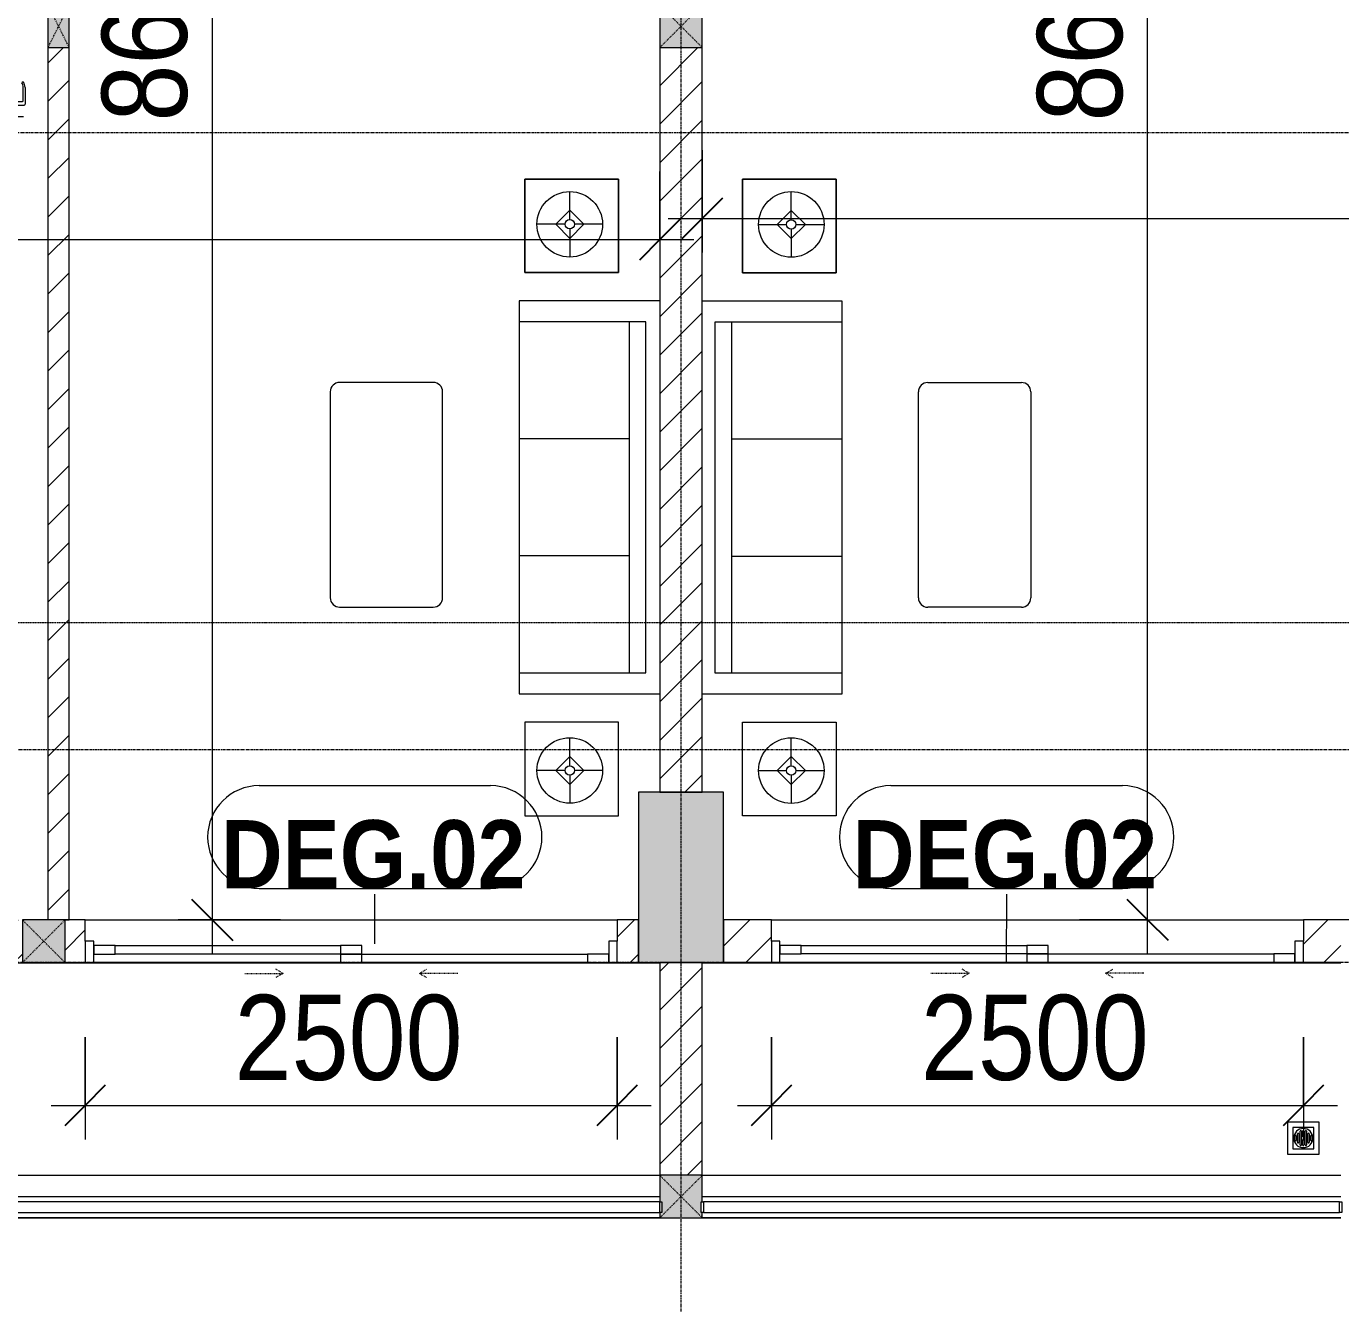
# Model space of a CAD drawing. Header units: millimetres. Extents: x 1591 to 239243, y -15958 to 82755.
# Drawn here: x 190674 to 196851, y 22933 to 28937 of the extents above; entities that cross this region are included whole.
import ezdxf

# ---------------------------------------------------------------- set-up
doc = ezdxf.new("R2010")
doc.units = ezdxf.units.MM
for name, pattern in [('Dash Dot 3_16_', [7.9375, 4.7625, -1.5875, 0, -1.5875]), ('Dash_2_', [6, 3, -3]), ('Grid Line', [22.225, 12.7, -3.175, 3.175, -3.175])]:
    doc.linetypes.add(name, pattern=pattern)
for name, color, linetype, lineweight in [('0-1', 250, 'Continuous', 5), ('A-ANNO-DIMS', 211, 'Continuous', 9), ('A-ANNO-DIMS-160', 211, 'Continuous', 9), ('A-DETL-GENF-1', 9, 'Continuous', 9), ('A-DOOR', 31, 'Continuous', 9), ('A-DOOR-1', 254, 'Continuous', 9), ('A-DOOR-2', 9, 'Continuous', 9), ('A-DOOR-FRAM', 31, 'Continuous', 9), ('A-DOOR-HDLN', 31, 'Dash_2_', 9), ('A-DOOR-IDEN', 31, 'Continuous', 9), ('A-FLOR-1', 7, 'Continuous', 9), ('A-FLOR-2', 9, 'Continuous', 9), ('A-FLOR-HRAL', 11, 'Continuous', 9), ('A-WALL', 113, 'Continuous', 9), ('A-WALL-1', 253, 'Continuous', 18), ('A-WALL-3', 113, 'Continuous', 18), ('A-WALL-PATT-1', 10, 'Continuous', 9), ('A-WALL-PATT-2', 111, 'Continuous', 9), ('G-ANNO-SYMB-1', 111, 'Dash Dot 3_16_', 18), ('I-FURN', 30, 'Continuous', 9), ('I-FURN-1', 254, 'Continuous', 9), ('M-EQPM-1', 254, 'Continuous', 9), ('S-COLS', 52, 'Continuous', 9), ('S-COLS-1', 52, 'Continuous', 5), ('S-COLS-2', 250, 'Continuous', 18), ('S-COLS-4', 254, 'Continuous', 9), ('S-COLS-5', 253, 'Continuous', 18), ('S-COLS-6', 52, 'Continuous', 18), ('S-COLS-HDLN', 52, 'Dash_2_', 9), ('S-COLS-HDLN-1', 9, 'Dash_2_', 9), ('S-GRID-1', 1, 'Grid Line', 9)]:
    doc.layers.add(name, color=color, linetype=linetype, lineweight=lineweight)
doc.styles.add('Arial_B_4', font='arialbd_0.ttf', dxfattribs={"width": 0.9, "height": 320})
doc.styles.add('UTM Avo', font='UTM Avo.ttf', dxfattribs={"width": 0.9, "height": 400})
doc.dimstyles.new('1_Dim_chi_tiet_2_5', dxfattribs={"dimscale": 304.8, "dimtxt": 399.720379, "dimasz": 0.629921, "dimexe": 0.524934, "dimexo": 0.0625, "dimgap": 0.052493, "dimtad": 1, "dimdec": 0, "dimrnd": 5, "dimzin": 0, "dimdsep": 46, "dimtxsty": 'UTM Avo', "dimblk1": 'OBLIQUE', "dimblk2": 'OBLIQUE', "dimsah": 1, "dimcen": 0.09, "dimdle": 0.524934, "dimazin": 0, "dimtfac": 1, "dimtdec": 4, "dimtix": 1, "dimtmove": 0, "dimatfit": 3, "dimfxl": 1.049869, "dimfxlon": 1, "dimtvp": 1, "dimtolj": 1, "dimtzin": 0, "dimarcsym": 2})
pattern_1 = [(45, (101998.83, 0), (-90.50967, 90.50967), [])]

# ---------------------------------------------------------------- blocks, each defined once
blk = doc.blocks.new('NCV_TKTC_KET CAU_rvt-1-TKCS_MB TẦNG 5')
at = {"layer": 'S-COLS-1'}
blk.add_hatch(color=256, dxfattribs=at).paths.add_polyline_path([(91652.6, 24536.9), (91952.6, 24536.9), (91952.6, 25336.9), (91552.6, 25336.9), (91552.6, 24536.9)])
at = {"layer": 'A-FLOR-1'}
for p, q in [((86477.6, 24535.2), (91652.6, 24535.2)), ((91852.6, 24535.2), (94852.6, 24535.2)), ((86477.6, 23336.9), (91652.6, 23336.9)), ((91852.6, 23336.9), (94852.6, 23336.9))]:
    blk.add_line(p, q, dxfattribs=at)
at = {"layer": 'S-COLS-2'}
for p, q in [((91952.6, 25336.9), (91552.6, 25336.9)), ((91552.6, 25336.9), (91552.6, 24536.9)), ((91952.6, 24536.9), (91952.6, 25336.9)), ((91552.6, 24536.9), (91952.6, 24536.9))]:
    blk.add_line(p, q, dxfattribs=at)
blk = doc.blocks.new('LOBBY_SOFA_1 - LOBBY_SOFA_1-V42-TKCS_MB TẦNG 5')
at = {"layer": 'I-FURN'}
for p, q in [((-2128.3, 1548.5), (-1160.3, 1548.5)), ((-2172.3, 1064.5), (-2172.3, 1504.5)), ((-1116.3, 1504.5), (-1116.3, 1064.5)), ((-1160.3, 1020.5), (-2128.3, 1020.5)), ((-2688.2, 633.5), (-3128.2, 633.5)), ((-3128.2, 633.5), (-3128.2, 193.5)), ((-2688.2, 193.5), (-2688.2, 633.5)), ((-2556, 660), (-708, 660)), ((-2556, 4.9), (-2556, 660)), ((-2457, 66), (-2457, 660)), ((-1907, 143), (-1907, 660)), ((-1357, 143), (-1357, 660)), ((-807, 660), (-807, 66)), ((-708, 660), (-708, 4.9)), ((-575.9, 633.5), (-135.9, 633.5)), ((-575.9, 193.5), (-575.9, 633.5)), ((-135.9, 633.5), (-135.9, 193.5)), ((-2915.4, 445), (-2915.4, 577)), ((-348.6, 445), (-348.6, 577)), ((-2981.4, 423), (-2915.4, 489)), ((-2915.4, 489), (-2849.4, 423)), ((-348.6, 489), (-414.6, 423)), ((-282.6, 423), (-348.6, 489)), ((-2937.4, 423), (-3069.4, 423)), ((-2915.4, 357), (-2981.4, 423)), ((-2849.4, 423), (-2915.4, 357)), ((-2915.4, 269), (-2915.4, 401)), ((-2893.4, 423), (-2761.4, 423)), ((-370.6, 423), (-502.6, 423)), ((-414.6, 423), (-348.6, 357)), ((-348.6, 357), (-282.6, 423)), ((-348.6, 269), (-348.6, 401)), ((-326.6, 423), (-194.6, 423)), ((-3128.2, 193.5), (-2688.2, 193.5)), ((-135.9, 193.5), (-575.9, 193.5)), ((-807, 143), (-2457, 143)), ((-807, 66), (-2457, 66))]:
    blk.add_line(p, q, dxfattribs=at)
for centre, radius in [((-2915.4, 423), 154), ((-348.6, 423), 154), ((-2915.4, 423), 22), ((-348.6, 423), 22)]:
    blk.add_circle(centre, radius, dxfattribs=at)
for centre, start, end in [((-2128.3, 1504.5), 90, 180), ((-1160.3, 1504.5), 0, 90), ((-2128.3, 1064.5), 180, 270), ((-1160.3, 1064.5), 270, 0)]:
    blk.add_arc(centre, 44, start, end, dxfattribs=at)
at = {"layer": 'I-FURN-1'}
for p, q in [((-2128.3, 1548.5), (-1160.3, 1548.5)), ((-2172.3, 1064.5), (-2172.3, 1504.5)), ((-1116.3, 1504.5), (-1116.3, 1064.5)), ((-1160.3, 1020.5), (-2128.3, 1020.5)), ((-3128.2, 633.5), (-2688.2, 633.5)), ((-3128.2, 193.5), (-3128.2, 633.5)), ((-2688.2, 633.5), (-2688.2, 193.5)), ((-2556, 660), (-708, 660)), ((-2556, 4.9), (-2556, 660)), ((-708, 660), (-708, 4.9)), ((-575.9, 633.5), (-135.9, 633.5)), ((-575.9, 193.5), (-575.9, 633.5)), ((-135.9, 633.5), (-135.9, 193.5)), ((-2688.2, 193.5), (-3128.2, 193.5)), ((-135.9, 193.5), (-575.9, 193.5))]:
    blk.add_line(p, q, dxfattribs=at)
for centre, start, end in [((-2128.3, 1504.5), 90, 180), ((-1160.3, 1504.5), 0, 90), ((-2128.3, 1064.5), 180, 270), ((-1160.3, 1064.5), 270, 0)]:
    blk.add_arc(centre, 44, start, end, dxfattribs=at)
blk = doc.blocks.new('LOBBY_SOFA_1 - LOBBY_SOFA_1-V63-TKCS_MB TẦNG 5')
at = {"layer": 'I-FURN'}
for p, q in [((-2556, 0), (-2556, -660)), ((-708, -660), (-708, 0)), ((-2457, -66), (-2457, -660)), ((-807, -66), (-2457, -66)), ((-807, -660), (-807, -66)), ((-807, -143), (-2457, -143)), ((-1907, -143), (-1907, -660)), ((-1357, -143), (-1357, -660)), ((-3128.2, -193.5), (-2688.2, -193.5)), ((-3128.2, -633.5), (-3128.2, -193.5)), ((-2688.2, -193.5), (-2688.2, -633.5)), ((-575.9, -193.5), (-575.9, -633.5)), ((-135.9, -193.5), (-575.9, -193.5)), ((-135.9, -633.5), (-135.9, -193.5)), ((-2915.4, -269), (-2915.4, -401)), ((-348.6, -269), (-348.6, -401)), ((-2915.4, -357), (-2981.4, -423)), ((-2849.4, -423), (-2915.4, -357)), ((-414.6, -423), (-348.6, -357)), ((-348.6, -357), (-282.6, -423)), ((-2937.4, -423), (-3069.4, -423)), ((-2981.4, -423), (-2915.4, -489)), ((-2915.4, -489), (-2849.4, -423)), ((-2893.4, -423), (-2761.4, -423)), ((-370.6, -423), (-502.6, -423)), ((-348.6, -489), (-414.6, -423)), ((-282.6, -423), (-348.6, -489)), ((-326.6, -423), (-194.6, -423)), ((-2915.4, -445), (-2915.4, -577)), ((-348.6, -445), (-348.6, -577)), ((-2688.2, -633.5), (-3128.2, -633.5)), ((-2556, -660), (-708, -660)), ((-575.9, -633.5), (-135.9, -633.5)), ((-1160.3, -1020.5), (-2128.3, -1020.5)), ((-2172.3, -1064.5), (-2172.3, -1504.5)), ((-1116.3, -1504.5), (-1116.3, -1064.5)), ((-2128.3, -1548.5), (-1160.3, -1548.5))]:
    blk.add_line(p, q, dxfattribs=at)
for centre, radius in [((-2915.4, -423), 154), ((-348.6, -423), 154), ((-2915.4, -423), 22), ((-348.6, -423), 22)]:
    blk.add_circle(centre, radius, dxfattribs=at)
for centre, start, end in [((-2128.3, -1064.5), 90, 180), ((-1160.3, -1064.5), 0, 90), ((-2128.3, -1504.5), 180, 270), ((-1160.3, -1504.5), 270, 0)]:
    blk.add_arc(centre, 44, start, end, dxfattribs=at)
at = {"layer": 'I-FURN-1'}
for p, q in [((-2556, 0), (-2556, -660)), ((-708, -660), (-708, 0)), ((-2688.2, -193.5), (-3128.2, -193.5)), ((-3128.2, -193.5), (-3128.2, -633.5)), ((-2688.2, -633.5), (-2688.2, -193.5)), ((-135.9, -193.5), (-575.9, -193.5)), ((-575.9, -193.5), (-575.9, -633.5)), ((-135.9, -633.5), (-135.9, -193.5)), ((-3128.2, -633.5), (-2688.2, -633.5)), ((-2556, -660), (-708, -660)), ((-575.9, -633.5), (-135.9, -633.5)), ((-1160.3, -1020.5), (-2128.3, -1020.5)), ((-2172.3, -1064.5), (-2172.3, -1504.5)), ((-1116.3, -1504.5), (-1116.3, -1064.5)), ((-2128.3, -1548.5), (-1160.3, -1548.5))]:
    blk.add_line(p, q, dxfattribs=at)
for centre, start, end in [((-2128.3, -1064.5), 90, 180), ((-1160.3, -1064.5), 0, 90), ((-2128.3, -1504.5), 180, 270), ((-1160.3, -1504.5), 270, 0)]:
    blk.add_arc(centre, 44, start, end, dxfattribs=at)
blk = doc.blocks.new('DOOR_CW_01 CANH MO-PANEL KINH - DIW_01-900x2200-CỬA GỖ VÂN LAMINATE-553393-TKCS_MB TẦNG 5')
at = {"layer": 'A-DETL-GENF-1'}
for p, q in [((-397, 872), (-357, 872)), ((-397, 752), (-397, 872)), ((-357, 872), (-357, 752)), ((-442, 737), (-442, 816.5)), ((-399, 820.5), (-438, 820.5)), ((-399, 803.5), (-430, 803.5)), ((-399, 831.8), (-397, 831.8)), ((-399, 792.2), (-399, 831.8)), ((-397, 792.2), (-397, 831.8)), ((-357, 792.2), (-357, 831.8)), ((-355, 831.8), (-357, 831.8)), ((-355, 792.2), (-355, 831.8)), ((-355, 820.5), (-316, 820.5)), ((-355, 803.5), (-324, 803.5)), ((-312, 737), (-312, 816.5)), ((-434, 799.5), (-434, 737)), ((-397, 792.2), (-399, 792.2)), ((-357, 752), (-397, 752)), ((-363, 752), (-391, 752)), ((-391, 752), (-391, 738)), ((-363, 738), (-363, 752)), ((-357, 792.2), (-355, 792.2)), ((-320, 799.5), (-320, 737)), ((-433.9, 711.2), (-427.3, 715.8)), ((-397, 738), (-391, 738)), ((-397, 738), (-397, 196)), ((-357, 738), (-363, 738)), ((-357, 196), (-357, 738)), ((-320.1, 711.2), (-326.7, 715.8)), ((-397, 196), (-391, 196)), ((-391, 196), (-391, 182)), ((-357, 196), (-363, 196)), ((-363, 182), (-363, 196)), ((-357, 182), (-397, 182)), ((-397, 182), (-397, 62)), ((-391, 182), (-363, 182)), ((-357, 62), (-357, 182)), ((-397, 62), (-357, 62))]:
    blk.add_line(p, q, dxfattribs=at)
blk.add_circle((-407, 60), 10, dxfattribs=at)
for centre, radius, start, end in [((-407, 60), 814, 360, 92), ((-438, 816.5), 4, 90, 180), ((-430, 799.5), 4, 90, 180), ((-324, 799.5), 4, 360, 90), ((-316, 816.5), 4, 0, 90), ((-397, 737), 45, 180, 215), ((-397, 737), 37, 180, 215), ((-357, 737), 37, 325, 0), ((-357, 737), 45, 325, 0)]:
    blk.add_arc(centre, radius, start, end, dxfattribs=at)
at = {"layer": 'A-DOOR-2'}
for p, q in [((-410, 50), (-450, 50)), ((-450, 50), (-450, -50)), ((-410, 0), (-410, 50)), ((-400, 0), (-410, 0)), ((-407, 50), (-382, 50)), ((-400, -50), (-400, 0)), ((410, 0), (400, 0)), ((400, 0), (400, -50)), ((450, 50), (410, 50)), ((410, 50), (410, 0)), ((450, -50), (450, 50)), ((-450, -50), (-400, -50)), ((400, -50), (450, -50))]:
    blk.add_line(p, q, dxfattribs=at)
blk = doc.blocks.new('THU NUOC - THU NUOC-461820-TKCS_MB TẦNG 5')
at = {"layer": 'M-EQPM-1'}
for p, q in [((-66.3, 70.6), (-66.3, -79.4)), ((83.7, 70.6), (-66.3, 70.6)), ((83.7, -79.4), (83.7, 70.6)), ((58.7, 45.6), (-41.3, 45.6)), ((-41.3, 45.6), (-41.3, -54.4)), ((-23.3, 10.8), (40.9, 10.8)), ((40.9, 4.8), (-23.3, 4.8)), ((-11, 23.3), (28.5, 23.3)), ((28.5, 17.3), (-11, 17.3)), ((-1.1, 35.6), (18.5, 35.6)), ((18.5, 29.6), (-1.1, 29.6)), ((58.7, -54.4), (58.7, 45.6)), ((-41.3, -54.4), (58.7, -54.4)), ((-23.3, -1.2), (0.7, -1.2)), ((0.7, -7.2), (-23.3, -7.2)), ((-23.3, -13.6), (40.9, -13.6)), ((40.9, -19.6), (-23.3, -19.6)), ((-11, -26.1), (28.5, -26.1)), ((28.5, -32.1), (-11, -32.1)), ((-1.1, -38.5), (18.5, -38.5)), ((18.5, -44.5), (-1.1, -44.5)), ((0.7, -1.2), (0.7, -7.2)), ((16.7, -1.2), (40.9, -1.2)), ((16.7, -7.2), (16.7, -1.2)), ((40.9, -7.2), (16.7, -7.2)), ((-66.3, -79.4), (83.7, -79.4))]:
    blk.add_line(p, q, dxfattribs=at)
for centre, radius, start, end in [((8.7, -4.4), 45, 0, 180), ((8.7, -4.4), 45, 0, 180), ((-23.3, 7.8), 3, 90, 270), ((-11, 20.3), 3, 90, 270), ((-1.1, 32.6), 3, 90, 270), ((18.5, 32.6), 3, 270, 90), ((28.5, 20.3), 3, 270, 90), ((40.9, 7.8), 3, 270, 90), ((8.7, -4.4), 45, 180, 360), ((8.7, -4.4), 45, 180, 360), ((-23.3, -4.2), 3, 90, 270), ((-23.3, -16.6), 3, 90, 270), ((-11, -29.1), 3, 90, 270), ((-1.1, -41.5), 3, 90, 270), ((18.5, -41.5), 3, 270, 90), ((28.5, -29.1), 3, 270, 90), ((40.9, -4.2), 3, 270, 90), ((40.9, -16.6), 3, 270, 90)]:
    blk.add_arc(centre, radius, start, end, dxfattribs=at)
blk = doc.blocks.new('G1_SOF - BO TRU - 100x200-745959-TKCS_MB TẦNG 5')
at = {"layer": 'S-COLS'}
blk.add_hatch(color=256, dxfattribs=at).paths.add_polyline_path([(-50, 100), (-50, -100), (50, -100), (50, 100)])
at = {"layer": 'S-COLS-5'}
for p, q in [((50, 100), (-50, 100)), ((-50, 100), (-50, -100)), ((50, -100), (50, 100)), ((-50, -100), (50, -100))]:
    blk.add_line(p, q, dxfattribs=at)
at = {"layer": 'S-COLS-HDLN-1'}
for p, q in [((50, 100), (-50, -100)), ((-50, 100), (50, -100))]:
    blk.add_line(p, q, dxfattribs=at)
blk = doc.blocks.new('NCV_TKTC_TANG 5_rvt-1-TKCS_MB TẦNG 5')
at = {"layer": 'A-WALL-PATT-1'}
h = blk.add_hatch(dxfattribs=at)
h.set_pattern_fill('FP_1', color=256, style=0, pattern_type=2)
h.set_pattern_definition([(45, (0, 0), (-90.50967, 90.50967), [])])
h.paths.add_polyline_path([(88877.6, 24736.9), (88877.6, 28836.9), (88777.6, 28836.9), (88777.6, 24736.9), (88857.6, 24736.9)])
h.paths.add_polyline_path([(88777.6, 29036.9), (88877.6, 29036.9), (88877.6, 29336.9), (88777.6, 29336.9), (88777.6, 29322.1)])
at = {"layer": 'A-FLOR-2'}
for p, q in [((88952.6, 24736.9), (91452.6, 24736.9)), ((92177.6, 24736.9), (94677.6, 24736.9)), ((94852.6, 24536.9), (91952.6, 24536.9)), ((86477.6, 23536.9), (91652.6, 23536.9)), ((91852.6, 23536.9), (94852.6, 23536.9))]:
    blk.add_line(p, q, dxfattribs=at)
at = {"layer": 'A-WALL-1'}
for p, q in [((88777.6, 28836.9), (88777.6, 24736.9)), ((88877.6, 24736.9), (88877.6, 28836.9)), ((88857.6, 24736.9), (88877.6, 24736.9))]:
    blk.add_line(p, q, dxfattribs=at)
at = {"layer": 'A-DOOR-1', "rotation": 180}
blk.add_blockref('DOOR_CW_01 CANH MO-PANEL KINH - DIW_01-900x2200-CỬA GỖ VÂN LAMINATE-553393-TKCS_MB TẦNG 5', (88227.6, 29386.9), dxfattribs=at)
at = {"layer": 'I-FURN-1'}
for name, p, rotation in [('LOBBY_SOFA_1 - LOBBY_SOFA_1-V63-TKCS_MB TẦNG 5', (91652.6, 25090.9), 270.0000000000001), ('LOBBY_SOFA_1 - LOBBY_SOFA_1-V42-TKCS_MB TẦNG 5', (91847.7, 25090.4), 269.9999999999993)]:
    blk.add_blockref(name, p, dxfattribs=dict(at, rotation=rotation))
at = {"layer": 'M-EQPM-1', "rotation": 89.99999999999991}
blk.add_blockref('THU NUOC - THU NUOC-461820-TKCS_MB TẦNG 5', (94672.5, 23703.1), dxfattribs=at)
at = {"layer": 'S-COLS-4', "rotation": 180}
blk.add_blockref('G1_SOF - BO TRU - 100x200-745959-TKCS_MB TẦNG 5', (88827.6, 28936.9), dxfattribs=at)
blk = doc.blocks.new('G1_SOF - BO TRU - 200x200-V16-TKCS_MB TẦNG 5')
at = {"layer": 'S-COLS'}
blk.add_hatch(color=256, dxfattribs=at).paths.add_polyline_path([(99.9, -100), (100, -99.6), (99.9, -74.6), (94.9, -74.6), (94.9, -24.6), (100, -24.6), (99.9, 100), (-100, 100), (-100, -24.6), (-95.1, -24.6), (-95.1, -74.6), (-100, -74.6), (-100, -100)])
at = {"layer": 'S-COLS-6'}
for p, q in [((100, 100), (-100, 100)), ((-100, 100), (-100, -24.6)), ((100, -24.6), (100, 100)), ((-100, -74.6), (-100, -100)), ((-100, -100), (100, -100)), ((100, -100), (100, -74.6))]:
    blk.add_line(p, q, dxfattribs=at)
at = {"layer": 'S-COLS-HDLN'}
for p, q in [((100, 100), (-100, -100)), ((-100, 100), (100, -100))]:
    blk.add_line(p, q, dxfattribs=at)
blk = doc.blocks.new('G1_SOF - BO TRU - 200x200-3055083-TKCS_MB TẦNG 5')
at = {"layer": 'S-COLS'}
blk.add_hatch(color=256, dxfattribs=at).paths.add_polyline_path([(100, -100), (100, 100), (-100, 100), (-100, -100), (8.4, -100)])
at = {"layer": 'S-COLS-6'}
for p, q in [((100, 100), (-100, 100)), ((-100, 100), (-100, -100)), ((100, -100), (100, 100)), ((-100, -100), (100, -100))]:
    blk.add_line(p, q, dxfattribs=at)
at = {"layer": 'S-COLS-HDLN'}
for p, q in [((100, 100), (-100, -100)), ((-100, 100), (100, -100))]:
    blk.add_line(p, q, dxfattribs=at)
blk = doc.blocks.new('DEG_02-DEG_03 - DEG_02-2500x2400mm-CỬA ĐI 02 CÁNH TRƯỢT-625766-TKCS_MB TẦNG 5')
at = {"layer": 'A-DOOR'}
for p, q in [((-1110, 100), (-1210, 100)), ((-1210, 100), (-1210, 60)), ((-1110, 60), (-1110, 100)), ((-1110, 100), (-50, 100)), ((50, 100), (-50, 100)), ((-50, 100), (-50, 60)), ((50, 60), (50, 100)), ((-1210, 60), (-1110, 60)), ((-50, 60), (-1110, 60)), ((50, 60), (-50, 60)), ((-50, 60), (-50, 20)), ((-50, 60), (50, 60)), ((-50, 20), (50, 20)), ((50, 20), (50, 60)), ((50, 60), (1110, 60)), ((1110, 20), (50, 20)), ((1210, 60), (1110, 60)), ((1110, 60), (1110, 20)), ((1110, 20), (1210, 20)), ((1210, 20), (1210, 60))]:
    blk.add_line(p, q, dxfattribs=at)
at = {"layer": 'A-DOOR-FRAM'}
for p, q in [((-1210, 100), (-1250, 100)), ((-1250, 100), (-1250, 0)), ((-1210, 0), (-1210, 100)), ((1250, 100), (1210, 100)), ((1210, 100), (1210, 0)), ((1250, 0), (1250, 100)), ((-1250, 0), (-1210, 0)), ((1210, 0), (1250, 0))]:
    blk.add_line(p, q, dxfattribs=at)
at = {"layer": 'A-DOOR-HDLN'}
for p, q in [((-500.4, 151.1), (-320.4, 151.1)), ((-320.4, 151.1), (-355, 171.1)), ((-320.4, 151.1), (-355, 131.1)), ((320.4, 151.1), (355, 171.1)), ((320.4, 151.1), (355, 131.1)), ((500.4, 151.1), (320.4, 151.1))]:
    blk.add_line(p, q, dxfattribs=at)
blk = doc.blocks.new('Railing - 50 x 10mm-1251311-TKCS_MB TẦNG 5')
at = {"layer": 'A-FLOR-HRAL'}
for p, q in [((25, 5), (-25, 5)), ((-25, 5), (-25, -5)), ((25, -5), (25, 5)), ((-25, -5), (25, -5))]:
    blk.add_line(p, q, dxfattribs=at)
blk = doc.blocks.new('Railing - Railing-3261661-TKCS_MB TẦNG 5')
at = {"layer": 'A-FLOR-HRAL'}
for p, q in [((94847.5, 23412.4), (91857.5, 23412.4)), ((91857.5, 23362.4), (94847.5, 23362.4))]:
    blk.add_line(p, q, dxfattribs=at)
at = {"extrusion": (0, 0, -1), "zscale": -1, "rotation": 90}
for p in [(-91852.5, 23387.4), (-94852.5, 23387.4)]:
    blk.add_blockref('Railing - 50 x 10mm-1251311-TKCS_MB TẦNG 5', p, dxfattribs=at)
blk = doc.blocks.new('Railing - Railing-3261678-TKCS_MB TẦNG 5')
at = {"layer": 'A-FLOR-HRAL'}
for p, q in [((91652.6, 23412.4), (86482.6, 23412.4)), ((86482.6, 23362.4), (91652.6, 23362.4))]:
    blk.add_line(p, q, dxfattribs=at)
at = {"extrusion": (0, 0, -1), "zscale": -1, "rotation": 90}
for p in [(-86477.6, 23387.4), (-91657.6, 23387.4)]:
    blk.add_blockref('Railing - 50 x 10mm-1251311-TKCS_MB TẦNG 5', p, dxfattribs=at)
blk = doc.blocks.new('DIMBLOCK55-TKCS_MB TẦNG 5')
at = {"layer": 'A-ANNO-DIMS-160'}
for p, q in [((185576.4, 28254.2), (185576.4, 27774.2)), ((185576.4, 27934.2), (185576.4, 28254.2)), ((193651.4, 28254.2), (193651.4, 27774.2)), ((193651.4, 27934.2), (193651.4, 28254.2)), ((185416.4, 27934.2), (193811.4, 27934.2))]:
    blk.add_line(p, q, dxfattribs=at)
at = {"layer": 'A-ANNO-DIMS-160', "lineweight": 25}
for p, q in [((185576.4, 27934.2), (185672.4, 28030.2)), ((193651.4, 27934.2), (193747.4, 28030.2)), ((185576.4, 27934.2), (185480.4, 27838.2)), ((193651.4, 27934.2), (193555.4, 27838.2))]:
    blk.add_line(p, q, dxfattribs=at)
at = {"layer": 'A-ANNO-DIMS-160', "color": 0, "insert": (189066.1, 28453.9), "char_height": 400, "width": 1314.636, "attachment_point": 1, "line_spacing_factor": 1.110334, "style": 'UTM Avo'}
blk.add_mtext('8075', dxfattribs=at)
blk = doc.blocks.new('_Oblique')
at = {"color": 0, "linetype": 'ByBlock', "lineweight": -2}
blk.add_line((-0.5, -0.5), (0.5, 0.5), dxfattribs=at)
blk = doc.blocks.new('DIMBLOCK56-TKCS_MB TẦNG 5')
at = {"layer": 'A-ANNO-DIMS-160'}
for p, q in [((193851.4, 28354.2), (193851.4, 27874.2)), ((193851.4, 28034.2), (193851.4, 28354.2)), ((201851.4, 28354.2), (201851.4, 27874.2)), ((201851.4, 28034.2), (201851.4, 28354.2)), ((193691.4, 28034.2), (202011.4, 28034.2))]:
    blk.add_line(p, q, dxfattribs=at)
at = {"layer": 'A-ANNO-DIMS-160', "lineweight": 25}
for p, q in [((193851.4, 28034.2), (193947.4, 28130.2)), ((201851.4, 28034.2), (201947.4, 28130.2)), ((193851.4, 28034.2), (193755.4, 27938.2)), ((201851.4, 28034.2), (201755.4, 27938.2))]:
    blk.add_line(p, q, dxfattribs=at)
at = {"layer": 'A-ANNO-DIMS-160', "color": 0, "insert": (197303.6, 28553.9), "char_height": 400, "width": 1314.636, "attachment_point": 1, "line_spacing_factor": 1.110334, "style": 'UTM Avo'}
blk.add_mtext('8000', dxfattribs=at)
blk = doc.blocks.new('DIMBLOCK63-TKCS_MB TẦNG 5')
at = {"layer": 'A-ANNO-DIMS-160'}
for p, q in [((191548.7, 33496.9), (191548.7, 24576.9)), ((191868.7, 33336.9), (191388.7, 33336.9)), ((191548.7, 33336.9), (191868.7, 33336.9)), ((191868.7, 24736.9), (191388.7, 24736.9)), ((191548.7, 24736.9), (191868.7, 24736.9))]:
    blk.add_line(p, q, dxfattribs=at)
at = {"layer": 'A-ANNO-DIMS-160', "lineweight": 25}
for p, q in [((191548.7, 33336.9), (191452.7, 33432.9)), ((191548.7, 33336.9), (191644.7, 33240.9)), ((191548.7, 24736.9), (191452.7, 24832.9)), ((191548.7, 24736.9), (191644.7, 24640.9))]:
    blk.add_line(p, q, dxfattribs=at)
at = {"layer": 'A-ANNO-DIMS-160', "color": 0, "insert": (191029, 28489.2), "char_height": 400, "width": 1314.636, "attachment_point": 1, "rotation": 90, "line_spacing_factor": 1.110334, "style": 'UTM Avo'}
blk.add_mtext('8600', dxfattribs=at)
blk = doc.blocks.new('DIMBLOCK64-TKCS_MB TẦNG 5')
at = {"layer": 'A-ANNO-DIMS-160'}
for p, q in [((195944.1, 24577.4), (195944.1, 33496.9)), ((195624.1, 33336.9), (196104.1, 33336.9)), ((195944.1, 33336.9), (195624.1, 33336.9)), ((195624.1, 24737.4), (196104.1, 24737.4)), ((195944.1, 24737.4), (195624.1, 24737.4))]:
    blk.add_line(p, q, dxfattribs=at)
at = {"layer": 'A-ANNO-DIMS-160', "lineweight": 25}
for p, q in [((195944.1, 33336.9), (195848.1, 33432.9)), ((195944.1, 33336.9), (196040.1, 33240.9)), ((195944.1, 24737.4), (195848.1, 24833.4)), ((195944.1, 24737.4), (196040.1, 24641.4))]:
    blk.add_line(p, q, dxfattribs=at)
at = {"layer": 'A-ANNO-DIMS-160', "color": 0, "insert": (195424.4, 28489.4), "char_height": 400, "width": 1314.636, "attachment_point": 1, "rotation": 90, "line_spacing_factor": 1.110334, "style": 'UTM Avo'}
blk.add_mtext('8600', dxfattribs=at)
blk = doc.blocks.new('DIMBLOCK111-TKCS_MB TẦNG 5')
at = {"layer": 'A-ANNO-DIMS-160'}
for p, q in [((190951.4, 24185.4), (190951.4, 23705.4)), ((190951.4, 23865.4), (190951.4, 24185.4)), ((193451.4, 24185.4), (193451.4, 23705.4)), ((193451.4, 23865.4), (193451.4, 24185.4)), ((190791.4, 23865.4), (193611.4, 23865.4))]:
    blk.add_line(p, q, dxfattribs=at)
at = {"layer": 'A-ANNO-DIMS-160', "lineweight": 25}
for p, q in [((190951.4, 23865.4), (191047.4, 23961.4)), ((193451.4, 23865.4), (193547.4, 23961.4)), ((190951.4, 23865.4), (190855.4, 23769.4)), ((193451.4, 23865.4), (193355.4, 23769.4))]:
    blk.add_line(p, q, dxfattribs=at)
at = {"layer": 'A-ANNO-DIMS-160', "color": 0, "insert": (191653.6, 24385.1), "char_height": 400, "width": 1314.636, "attachment_point": 1, "line_spacing_factor": 1.110334, "style": 'UTM Avo'}
blk.add_mtext('2500', dxfattribs=at)
blk = doc.blocks.new('DIMBLOCK112-TKCS_MB TẦNG 5')
at = {"layer": 'A-ANNO-DIMS-160'}
for p, q in [((194176.4, 24185.4), (194176.4, 23705.4)), ((194176.4, 23865.4), (194176.4, 24185.4)), ((196676.4, 24185.4), (196676.4, 23705.4)), ((196676.4, 23865.4), (196676.4, 24185.4)), ((194016.4, 23865.4), (196836.4, 23865.4))]:
    blk.add_line(p, q, dxfattribs=at)
at = {"layer": 'A-ANNO-DIMS-160', "lineweight": 25}
for p, q in [((194176.4, 23865.4), (194272.4, 23961.4)), ((196676.4, 23865.4), (196772.4, 23961.4)), ((194176.4, 23865.4), (194080.4, 23769.4)), ((196676.4, 23865.4), (196580.4, 23769.4))]:
    blk.add_line(p, q, dxfattribs=at)
at = {"layer": 'A-ANNO-DIMS-160', "color": 0, "insert": (194878.6, 24385.1), "char_height": 400, "width": 1314.636, "attachment_point": 1, "line_spacing_factor": 1.110334, "style": 'UTM Avo'}
blk.add_mtext('2500', dxfattribs=at)
blk = doc.blocks.new('STN_Door Tag - STN_Door Tag-1788670-TKCS_MB TẦNG 5')
at = {"layer": 'A-DOOR-IDEN'}
for p, q in [((-3.37, 1.495), (3.431, 1.495)), ((-3.37, -1.524), (3.431, -1.524))]:
    blk.add_line(p, q, dxfattribs=at)
for centre, start, end in [((-3.37, -0.015), 90, 270), ((3.431, -0.015), 270, 90)]:
    blk.add_arc(centre, 1.509, start, end, dxfattribs=at)

msp = doc.modelspace()

# ---------------------------------------------------------------- hatches: boundary and pattern name
at = {"layer": 'A-WALL-PATT-2'}
h = msp.add_hatch(dxfattribs=at)
h.set_pattern_fill('FP_1', color=256, style=0, pattern_type=2)
h.set_pattern_definition(pattern_1)
h.paths.add_polyline_path([(193651.4, 25336.9), (193851.4, 25336.9), (193851.4, 28836.9), (193651.4, 28836.9), (193651.4, 25734)])
h.paths.add_polyline_path([(193851.4, 29036.9), (193851.4, 32536.9), (193651.4, 32536.9), (193651.4, 29036.9)])
h = msp.add_hatch(dxfattribs=at)
h.set_pattern_fill('FP_1', color=256, style=0, pattern_type=2)
h.set_pattern_definition(pattern_1)
h.paths.add_polyline_path([(190276.4, 24536.9), (190656.4, 24536.9), (190656.4, 24736.9), (190276.4, 24736.9)])
h.paths.add_polyline_path([(190856.4, 24536.9), (190951.4, 24536.9), (190951.4, 24736.9), (190856.4, 24736.9), (190856.4, 24708.8)])
h.paths.add_polyline_path([(188742.7, 24536.9), (188876.4, 24536.9), (188876.4, 24736.9), (188476.4, 24736.9), (188476.4, 24536.9)])
h.paths.add_polyline_path([(193451.4, 24536.9), (193551.4, 24536.9), (193551.4, 24736.9), (193451.4, 24736.9), (193451.4, 24636.9)])
h = msp.add_hatch(dxfattribs=at)
h.set_pattern_fill('FP_1', color=256, style=0, pattern_type=2)
h.set_pattern_definition(pattern_1)
h.paths.add_polyline_path([(196844.7, 24537.4), (196851.3, 24537.4), (196851.3, 24737.4), (196676.4, 24736.9), (196676.4, 24537.4), (196802.8, 24537.4)])
h.paths.add_polyline_path([(194176.4, 24537.4), (194176.4, 24737.4), (193951.4, 24736.9), (193951.4, 24537.4)])
h = msp.add_hatch(dxfattribs=at)
h.set_pattern_fill('FP_1', color=256, style=0, pattern_type=2)
h.set_pattern_definition(pattern_1)
h.paths.add_polyline_path([(193651.4, 23536.9), (193851.4, 23536.9), (193851.4, 24536.9), (193651.4, 24535.2), (193651.4, 24072)])

# ---------------------------------------------------------------- linework, layer by layer
at = {"layer": 'A-DOOR-IDEN'}
for p, q in [((192312, 24624.5), (192312.3, 24858.9)), ((195281.4, 24533.1), (195281.7, 24858.9))]:
    msp.add_line(p, q, dxfattribs=at)
at = {"layer": 'A-WALL'}
for p, q in [((190951.4, 24736.9), (193451.4, 24736.9)), ((194176.4, 24737.4), (196676.4, 24737.4)), ((192151.4, 24536.9), (190991.4, 24536.9)), ((195376.4, 24537.4), (194216.4, 24537.4)), ((188476.4, 23437.4), (193651.4, 23437.4)), ((193851.4, 23437.4), (196851.4, 23437.4)), ((193651.4, 23337.4), (188476.4, 23337.4)), ((196851.4, 23337.4), (193851.4, 23337.4))]:
    msp.add_line(p, q, dxfattribs=at)
at = {"layer": 'A-WALL-3'}
for p, q in [((193651.4, 28836.9), (193651.4, 25336.9)), ((193851.4, 25336.9), (193851.4, 28836.9)), ((193651.4, 25336.9), (193851.4, 25336.9)), ((190951.4, 24736.9), (190856.4, 24736.9)), ((190951.4, 24636.9), (190951.4, 24736.9)), ((193551.4, 24736.9), (193451.4, 24736.9)), ((193451.4, 24736.9), (193451.4, 24636.9)), ((193551.4, 24536.9), (193551.4, 24736.9)), ((194176.4, 24737.4), (193951.4, 24737.4)), ((193951.4, 24737.4), (193951.4, 24537.4)), ((194176.4, 24637.4), (194176.4, 24737.4)), ((198051.4, 24737.4), (196676.4, 24737.4)), ((196676.4, 24737.4), (196676.4, 24637.4)), ((190856.4, 24536.9), (190951.4, 24536.9)), ((193451.4, 24536.9), (193551.4, 24536.9)), ((193851.4, 24536.9), (193651.4, 24536.9)), ((193651.4, 24536.9), (193651.4, 23536.9)), ((193851.4, 23536.9), (193851.4, 24536.9)), ((193951.4, 24537.4), (194176.4, 24537.4)), ((196676.4, 24537.4), (196851.3, 24537.4))]:
    msp.add_line(p, q, dxfattribs=at)
at = {"layer": 'G-ANNO-SYMB-1'}
msp.add_line((130746.6, 26135.3), (236925.7, 26135.3), dxfattribs=at)
at = {"layer": 'S-GRID-1'}
for p, q in [((193751.4, 19118.3), (193751.4, 76659.6)), ((229978.4, 28436.9), (136410.9, 28436.9)), ((227946.4, 25536.9), (138442.9, 25536.9)), ((229978.4, 24536.9), (136410.9, 24536.9))]:
    msp.add_line(p, q, dxfattribs=at)

# ---------------------------------------------------------------- block references
at = {"layer": '0-1'}
for name in ['NCV_TKTC_KET CAU_rvt-1-TKCS_MB TẦNG 5', 'NCV_TKTC_TANG 5_rvt-1-TKCS_MB TẦNG 5']:
    msp.add_blockref(name, (101998.8, 0), dxfattribs=at)
at = {"layer": 'A-DOOR', "rotation": 180}
for p in [(192201.4, 24636.9), (195426.4, 24637.4)]:
    msp.add_blockref('DEG_02-DEG_03 - DEG_02-2500x2400mm-CỬA ĐI 02 CÁNH TRƯỢT-625766-TKCS_MB TẦNG 5', p, dxfattribs=at)
at = {"layer": 'A-DOOR-IDEN', "xscale": 159.9999999999999, "yscale": 159.9999999999999, "zscale": 159.9999999999999}
for p in [(192307.4, 25129.1), (195276.8, 25129.1)]:
    msp.add_blockref('STN_Door Tag - STN_Door Tag-1788670-TKCS_MB TẦNG 5', p, dxfattribs=at)
at = {"layer": 'A-FLOR-HRAL'}
for name in ['Railing - Railing-3261678-TKCS_MB TẦNG 5', 'Railing - Railing-3261661-TKCS_MB TẦNG 5']:
    msp.add_blockref(name, (101998.8, 0), dxfattribs=at)
at = {"layer": 'S-COLS'}
for name, p in [('G1_SOF - BO TRU - 200x200-3055083-TKCS_MB TẦNG 5', (193751.4, 28936.9)), ('G1_SOF - BO TRU - 200x200-3055083-TKCS_MB TẦNG 5', (190756.4, 24636.9)), ('G1_SOF - BO TRU - 200x200-V16-TKCS_MB TẦNG 5', (193751.4, 23436.9))]:
    msp.add_blockref(name, p, dxfattribs=at)

# ---------------------------------------------------------------- texts
at = {"layer": 'A-DOOR-IDEN', "char_height": 320, "width": 1467.36, "attachment_point": 5, "line_spacing_factor": 0.936439, "style": 'Arial_B_4'}
for insert in [(192304.2, 25043.8), (195273.6, 25043.8)]:
    msp.add_mtext('\\pt7.2,14.4,21.6,28.8,36,43.2,50.4,57.6,64.8,72,79.2,86.4,93.6,100.8,108,115.2,122.4,129.6,136.8,144,151.2,158.4,165.6,172.8,180,187.2,194.4,201.6,208.8,216,223.2,230.4;DEG.02', dxfattribs=dict(at, insert=insert))

# ---------------------------------------------------------------- dimensions: what is measured, and where the dimension line sits
at = {"layer": 'A-ANNO-DIMS'}
for base, p1, p2, override, picture, middle in [((191548.7, 24736.9), (191868.7, 33336.9), (191868.7, 24736.9), {"dimpost": '<>', "dimfxl": 8600}, 'DIMBLOCK63-TKCS_MB TẦNG 5', (191325.7, 29036.9)), ((195944.0525, 33336.936), (195624.0525, 24737.3629), (195624.0525, 33336.936), {"dimpost": '<>', "dimfxl": 8599.573178}, 'DIMBLOCK64-TKCS_MB TẦNG 5', (195721.0604, 29037.1494))]:
    dim = msp.add_linear_dim(base=base, p1=p1, p2=p2, angle=90, dimstyle='1_Dim_chi_tiet_2_5', override=override, dxfattribs=at)
    dim.commit()
    dim.dimension.update_dxf_attribs({"geometry": picture, "text_midpoint": middle})
for base, p1, p2, override, picture, middle in [((201851.4, 28034.2), (193851.4, 28354.2), (201851.4, 28354.2), {"dimpost": '<>', "dimfxl": 8000}, 'DIMBLOCK56-TKCS_MB TẦNG 5', (197851.4, 28257.2)), ((193651.4, 27934.2), (185576.4, 28254.2), (193651.4, 28254.2), {"dimpost": '<>', "dimfxl": 8075}, 'DIMBLOCK55-TKCS_MB TẦNG 5', (189613.9, 28157.2)), ((193451.4, 23865.4), (190951.4, 24185.4), (193451.4, 24185.4), {"dimpost": '<>', "dimfxl": 2500}, 'DIMBLOCK111-TKCS_MB TẦNG 5', (192201.4, 24088.4)), ((196676.4, 23865.4), (194176.4, 24185.4), (196676.4, 24185.4), {"dimpost": '<>', "dimfxl": 2500}, 'DIMBLOCK112-TKCS_MB TẦNG 5', (195426.4, 24088.4))]:
    dim = msp.add_linear_dim(base=base, p1=p1, p2=p2, dimstyle='1_Dim_chi_tiet_2_5', override=override, dxfattribs=at)
    dim.commit()
    dim.dimension.update_dxf_attribs({"geometry": picture, "text_midpoint": middle})

doc.saveas('drawing.dxf')
